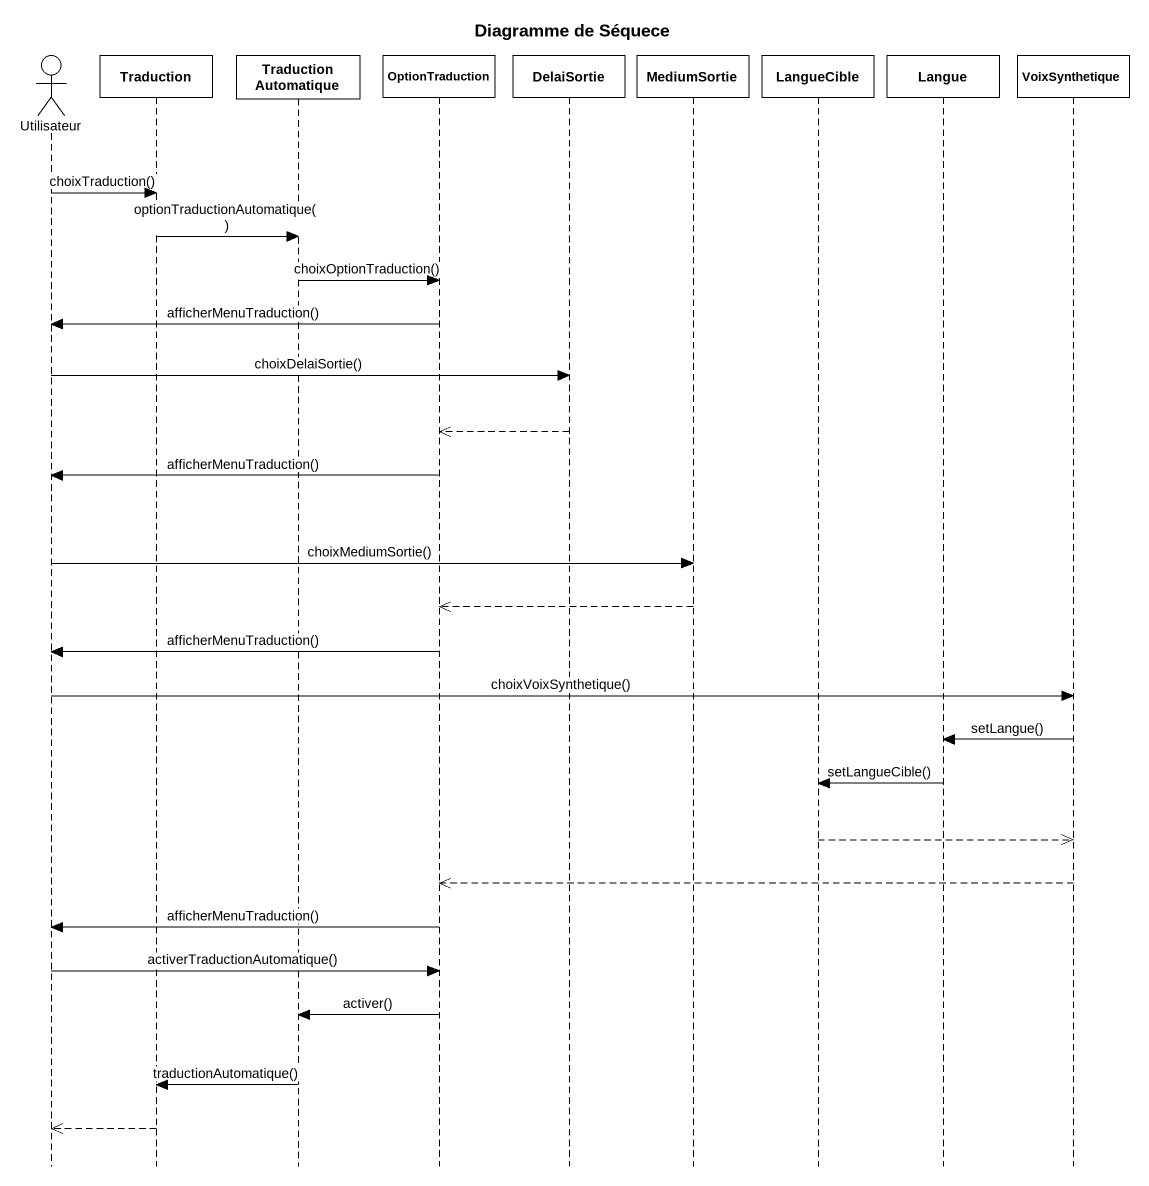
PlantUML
@startuml
title Diagramme de Séquece
hide footbox
actor Utilisateur
participant Traduction
participant TraductionAutomatique
participant OptionTraduction
participant DelaiSortie
participant MediumSortie
participant LangueCible
participant Langue
participant VoixSynthetique

Utilisateur -> Traduction : choixTraduction()
Traduction -> TraductionAutomatique : optionTraductionAutomatique()
TraductionAutomatique -> OptionTraduction : choixOptionTraduction()
OptionTraduction -> Utilisateur : afficherMenuTraduction()
Utilisateur -> DelaiSortie : choixDelaiSortie()
DelaiSortie -->> OptionTraduction
OptionTraduction -> Utilisateur : afficherMenuTraduction()
Utilisateur -> MediumSortie : choixMediumSortie()
MediumSortie -->> OptionTraduction
OptionTraduction -> Utilisateur : afficherMenuTraduction()
Utilisateur -> VoixSynthetique : choixVoixSynthetique()
VoixSynthetique -> Langue : setLangue()
Langue -> LangueCible : setLangueCible()
LangueCible -->> VoixSynthetique
VoixSynthetique -->> OptionTraduction
OptionTraduction -> Utilisateur : afficherMenuTraduction()
Utilisateur -> OptionTraduction : activerTraductionAutomatique()
OptionTraduction -> TraductionAutomatique : activer()
TraductionAutomatique -> Traduction : traductionAutomatique()
Traduction -->> Utilisateur
@enduml
